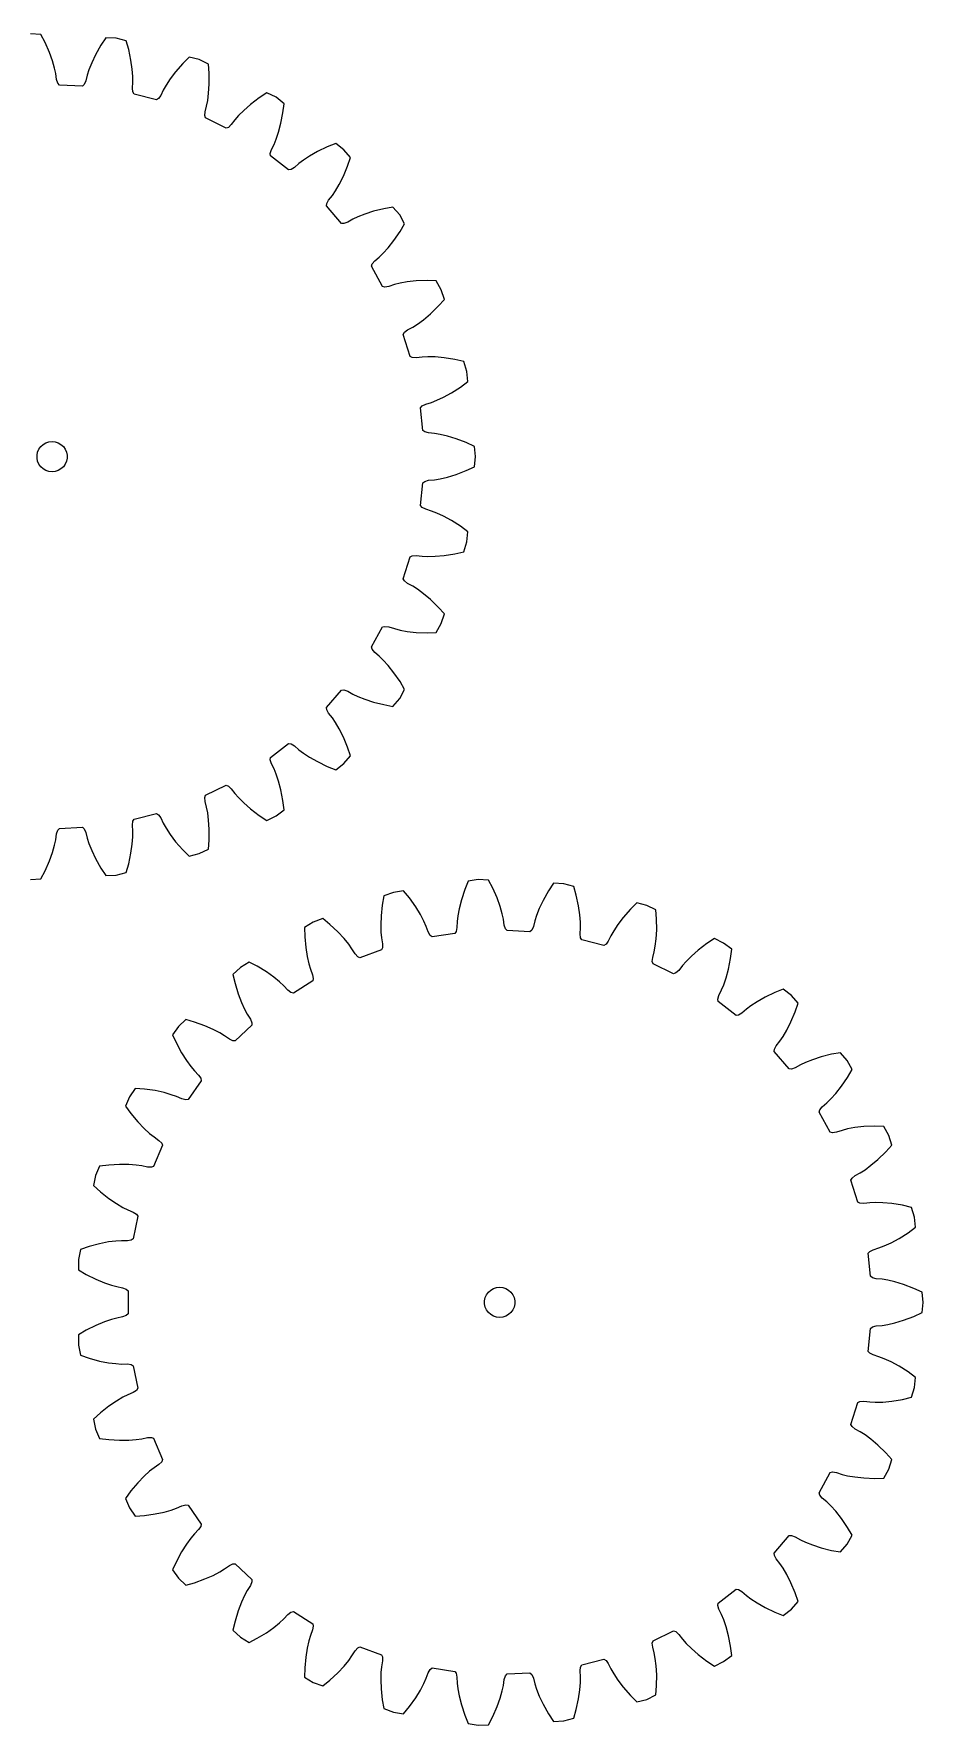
# Model space of a CAD drawing. Extents: x 0 to 173, y 0 to 168.
# Drawn here: x 84.4 to 172.6, y 0 to 167.9 of the extents above; entities that cross this region are included whole.
import ezdxf

# ---------------------------------------------------------------- set-up
doc = ezdxf.new("R2010")
doc.units = 0

msp = doc.modelspace()

# ---------------------------------------------------------------- linework, layer by layer
for p, q in [((85.1, 167.8), (84.08, 167.85)), ((85.52, 167), (85.1, 167.8)), ((85.95, 166.01), (85.52, 167)), ((91.06, 166.71), (90.53, 165.78)), ((91.56, 167.47), (91.06, 166.71)), ((92.57, 167.42), (91.56, 167.47)), ((93.56, 167.17), (92.57, 167.42)), ((93.81, 166.29), (93.56, 167.17)), ((94.03, 165.24), (93.81, 166.29)), ((86.26, 165.16), (85.95, 166.01)), ((86.46, 164.46), (86.26, 165.16)), ((90.14, 164.96), (89.86, 164.28)), ((90.53, 165.78), (90.14, 164.96)), ((94.16, 164.35), (94.03, 165.24)), ((99.18, 164.9), (98.47, 164.09)), ((99.82, 165.55), (99.18, 164.9)), ((100.8, 165.29), (99.82, 165.55)), ((101.72, 164.84), (100.8, 165.29)), ((101.78, 163.94), (101.72, 164.84)), ((86.58, 163.9), (86.46, 164.46)), ((86.66, 163.32), (86.58, 163.9)), ((86.78, 162.95), (86.66, 163.32)), ((86.94, 162.77), (86.78, 162.95)), ((89.39, 162.82), (89.22, 162.66)), ((89.55, 163.18), (89.39, 162.82)), ((89.69, 163.75), (89.55, 163.18)), ((89.86, 164.28), (89.69, 163.75)), ((94.22, 163.62), (94.16, 164.35)), ((94.19, 162.47), (94.22, 163.05)), ((94.22, 163.05), (94.22, 163.62)), ((97.92, 163.37), (97.52, 162.76)), ((98.47, 164.09), (97.92, 163.37)), ((101.74, 161.96), (101.79, 162.86)), ((101.79, 162.86), (101.78, 163.94)), ((89.22, 162.66), (86.94, 162.77)), ((94.23, 162.08), (94.19, 162.47)), ((94.35, 161.87), (94.23, 162.08)), ((96.56, 161.3), (94.35, 161.87)), ((96.76, 161.43), (96.56, 161.3)), ((96.99, 161.74), (96.76, 161.43)), ((97.24, 162.27), (96.99, 161.74)), ((97.52, 162.76), (97.24, 162.27)), ((101.54, 160.68), (101.65, 161.23)), ((101.65, 161.23), (101.74, 161.96)), ((106.76, 161.49), (105.91, 160.84)), ((107.52, 161.99), (106.76, 161.49)), ((108.44, 161.55), (107.52, 161.99)), ((109.24, 160.92), (108.44, 161.55)), ((101.35, 159.73), (101.39, 160.11)), ((101.43, 159.5), (101.35, 159.73)), ((101.39, 160.11), (101.54, 160.68)), ((103.47, 158.49), (101.43, 159.5)), ((104.71, 159.73), (104.34, 159.31)), ((105.23, 160.25), (104.71, 159.73)), ((105.91, 160.84), (105.23, 160.25)), ((108.92, 158.97), (109.12, 160.02)), ((109.12, 160.02), (109.24, 160.92)), ((103.7, 158.57), (103.47, 158.49)), ((103.98, 158.84), (103.7, 158.57)), ((104.34, 159.31), (103.98, 158.84)), ((108.45, 157.4), (108.68, 158.1)), ((108.68, 158.1), (108.92, 158.97)), ((107.85, 155.98), (107.97, 156.36)), ((107.97, 156.36), (108.23, 156.88)), ((108.23, 156.88), (108.45, 157.4)), ((112.54, 156.16), (111.76, 155.72)), ((113.51, 156.63), (112.54, 156.16)), ((114.36, 156.96), (113.51, 156.63)), ((115.16, 156.34), (114.36, 156.96)), ((115.82, 155.57), (115.16, 156.34)), ((107.88, 155.74), (107.85, 155.98)), ((109.68, 154.35), (107.88, 155.74)), ((110.25, 154.59), (109.92, 154.38)), ((110.69, 154.97), (110.25, 154.59)), ((111.14, 155.31), (110.69, 154.97)), ((111.76, 155.72), (111.14, 155.31)), ((115.11, 153.72), (115.53, 154.71)), ((115.53, 154.71), (115.82, 155.57)), ((109.92, 154.38), (109.68, 154.35)), ((114.33, 152.28), (114.71, 152.91)), ((114.71, 152.91), (115.11, 153.72)), ((113.47, 151.01), (113.65, 151.35)), ((113.65, 151.35), (114.02, 151.81)), ((114.02, 151.81), (114.33, 152.28)), ((113.45, 150.77), (113.47, 151.01)), ((114.93, 149.04), (113.45, 150.77)), ((116.05, 149.45), (115.54, 149.16)), ((116.56, 149.69), (116.05, 149.45)), ((117.24, 149.96), (116.56, 149.69)), ((118.1, 150.24), (117.24, 149.96)), ((119.14, 150.5), (118.1, 150.24)), ((120.03, 150.66), (119.14, 150.5)), ((120.7, 149.89), (120.03, 150.66)), ((121.19, 149), (120.7, 149.89)), ((115.17, 149.03), (114.93, 149.04)), ((115.54, 149.16), (115.17, 149.03)), ((120.12, 147.33), (120.73, 148.22)), ((120.73, 148.22), (121.19, 149)), ((118.67, 145.69), (119.07, 146.08)), ((119.07, 146.08), (119.56, 146.62)), ((119.56, 146.62), (120.12, 147.33)), ((117.9, 144.78), (117.97, 145.01)), ((119, 142.79), (117.9, 144.78)), ((117.97, 145.01), (118.22, 145.31)), ((118.22, 145.31), (118.67, 145.69)), ((119.24, 142.72), (119, 142.79)), ((119.62, 142.78), (119.24, 142.72)), ((120.18, 142.96), (119.62, 142.78)), ((120.73, 143.1), (120.18, 142.96)), ((121.45, 143.23), (120.73, 143.1)), ((122.35, 143.33), (121.45, 143.23)), ((123.42, 143.37), (122.35, 143.33)), ((124.33, 143.35), (123.42, 143.37)), ((124.82, 142.46), (124.33, 143.35)), ((124.52, 140.81), (125.13, 141.49)), ((125.13, 141.49), (124.82, 142.46)), ((122.46, 139.05), (123.05, 139.48)), ((123.05, 139.48), (123.74, 140.07)), ((123.74, 140.07), (124.52, 140.81)), ((121.05, 138.01), (121.17, 138.23)), ((121.73, 135.84), (121.05, 138.01)), ((121.17, 138.23), (121.47, 138.47)), ((121.47, 138.47), (121.99, 138.75)), ((121.99, 138.75), (122.46, 139.05)), ((121.95, 135.73), (121.73, 135.84)), ((122.34, 135.71), (121.95, 135.73)), ((122.92, 135.77), (122.34, 135.71)), ((123.48, 135.8), (122.92, 135.77)), ((124.22, 135.78), (123.48, 135.8)), ((125.12, 135.69), (124.22, 135.78)), ((126.18, 135.52), (125.12, 135.69)), ((127.06, 135.32), (126.18, 135.52)), ((127.37, 134.35), (127.06, 135.32)), ((127.47, 133.34), (127.37, 134.35)), ((125.83, 132.22), (126.74, 132.8)), ((126.74, 132.8), (127.47, 133.34)), ((122.78, 130.75), (122.93, 130.94)), ((122.93, 130.94), (123.28, 131.11)), ((123.28, 131.11), (123.84, 131.28)), ((123.84, 131.28), (124.37, 131.48)), ((124.37, 131.48), (125.04, 131.79)), ((125.04, 131.79), (125.83, 132.22)), ((123.01, 128.49), (122.78, 130.75)), ((123.2, 128.34), (123.01, 128.49)), ((123.57, 128.24), (123.2, 128.34)), ((124.16, 128.18), (123.57, 128.24)), ((124.71, 128.09), (124.16, 128.18)), ((125.43, 127.92), (124.71, 128.09)), ((126.29, 127.66), (125.43, 127.92)), ((127.3, 127.28), (126.29, 127.66)), ((84.72, 126.05), (84.78, 126.35)), ((84.72, 125.73), (84.72, 126.05)), ((84.78, 126.35), (84.91, 126.64)), ((84.91, 126.64), (85.1, 126.89)), ((85.1, 126.89), (85.33, 127.1)), ((85.33, 127.1), (85.6, 127.26)), ((85.6, 127.26), (85.9, 127.36)), ((85.9, 127.36), (86.21, 127.39)), ((86.21, 127.39), (86.52, 127.36)), ((86.52, 127.36), (86.82, 127.26)), ((86.82, 127.26), (87.09, 127.1)), ((87.09, 127.1), (87.33, 126.89)), ((87.33, 126.89), (87.51, 126.64)), ((87.51, 126.64), (87.64, 126.35)), ((87.64, 126.35), (87.7, 126.05)), ((87.7, 126.05), (87.7, 125.73)), ((128.12, 126.9), (127.3, 127.28)), ((128.23, 125.89), (128.12, 126.9)), ((84.78, 125.43), (84.72, 125.73)), ((84.91, 125.14), (84.78, 125.43)), ((85.1, 124.89), (84.91, 125.14)), ((85.33, 124.68), (85.1, 124.89)), ((85.6, 124.52), (85.33, 124.68)), ((85.9, 124.42), (85.6, 124.52)), ((86.21, 124.39), (85.9, 124.42)), ((86.52, 124.42), (86.21, 124.39)), ((86.82, 124.52), (86.52, 124.42)), ((87.09, 124.68), (86.82, 124.52)), ((87.33, 124.89), (87.09, 124.68)), ((87.51, 125.14), (87.33, 124.89)), ((87.64, 125.43), (87.51, 125.14)), ((87.7, 125.73), (87.64, 125.43)), ((126.29, 124.12), (127.3, 124.5)), ((127.3, 124.5), (128.12, 124.88)), ((128.12, 124.88), (128.23, 125.89)), ((122.78, 121.03), (123.01, 123.29)), ((123.01, 123.29), (123.2, 123.44)), ((123.2, 123.44), (123.57, 123.54)), ((123.57, 123.54), (124.16, 123.6)), ((124.16, 123.6), (124.71, 123.69)), ((124.71, 123.69), (125.43, 123.85)), ((125.43, 123.85), (126.29, 124.12)), ((122.93, 120.84), (122.78, 121.03)), ((123.28, 120.67), (122.93, 120.84)), ((123.84, 120.49), (123.28, 120.67)), ((124.37, 120.29), (123.84, 120.49)), ((125.04, 119.99), (124.37, 120.29)), ((125.83, 119.56), (125.04, 119.99)), ((126.74, 118.98), (125.83, 119.56)), ((127.47, 118.44), (126.74, 118.98)), ((127.37, 117.43), (127.47, 118.44)), ((121.05, 113.76), (121.73, 115.94)), ((121.73, 115.94), (121.95, 116.05)), ((121.95, 116.05), (122.34, 116.07)), ((122.34, 116.07), (122.92, 116)), ((122.92, 116), (123.48, 115.98)), ((123.48, 115.98), (124.22, 116)), ((124.22, 116), (125.12, 116.08)), ((125.12, 116.08), (126.18, 116.26)), ((126.18, 116.26), (127.06, 116.46)), ((127.06, 116.46), (127.37, 117.43)), ((121.17, 113.55), (121.05, 113.76)), ((121.47, 113.31), (121.17, 113.55)), ((121.99, 113.03), (121.47, 113.31)), ((122.46, 112.73), (121.99, 113.03)), ((123.05, 112.29), (122.46, 112.73)), ((123.74, 111.71), (123.05, 112.29)), ((124.52, 110.96), (123.74, 111.71)), ((125.13, 110.29), (124.52, 110.96)), ((124.33, 108.43), (124.82, 109.32)), ((124.82, 109.32), (125.13, 110.29)), ((117.9, 107), (119, 108.99)), ((119, 108.99), (119.24, 109.05)), ((119.24, 109.05), (119.62, 109)), ((119.62, 109), (120.18, 108.82)), ((120.18, 108.82), (120.73, 108.68)), ((120.73, 108.68), (121.45, 108.55)), ((121.45, 108.55), (122.35, 108.45)), ((122.35, 108.45), (123.42, 108.41)), ((123.42, 108.41), (124.33, 108.43)), ((117.97, 106.77), (117.9, 107)), ((118.22, 106.47), (117.97, 106.77)), ((118.67, 106.09), (118.22, 106.47)), ((119.07, 105.7), (118.67, 106.09)), ((119.56, 105.16), (119.07, 105.7)), ((120.12, 104.44), (119.56, 105.16)), ((120.73, 103.56), (120.12, 104.44)), ((113.45, 101.01), (114.93, 102.73)), ((114.93, 102.73), (115.17, 102.75)), ((115.17, 102.75), (115.54, 102.62)), ((115.54, 102.62), (116.05, 102.33)), ((120.7, 101.89), (121.19, 102.77)), ((121.19, 102.77), (120.73, 103.56)), ((113.47, 100.77), (113.45, 101.01)), ((113.65, 100.42), (113.47, 100.77)), ((116.05, 102.33), (116.56, 102.09)), ((116.56, 102.09), (117.24, 101.81)), ((117.24, 101.81), (118.1, 101.54)), ((118.1, 101.54), (119.14, 101.28)), ((119.14, 101.28), (120.03, 101.11)), ((120.03, 101.11), (120.7, 101.89)), ((114.02, 99.96), (113.65, 100.42)), ((114.33, 99.5), (114.02, 99.96)), ((114.71, 98.87), (114.33, 99.5)), ((107.88, 96.03), (109.68, 97.43)), ((109.68, 97.43), (109.92, 97.39)), ((109.92, 97.39), (110.25, 97.19)), ((115.11, 98.06), (114.71, 98.87)), ((115.53, 97.07), (115.11, 98.06)), ((107.85, 95.79), (107.88, 96.03)), ((107.97, 95.42), (107.85, 95.79)), ((110.25, 97.19), (110.69, 96.81)), ((110.69, 96.81), (111.14, 96.46)), ((111.14, 96.46), (111.76, 96.06)), ((111.76, 96.06), (112.54, 95.62)), ((115.16, 95.44), (115.82, 96.21)), ((115.82, 96.21), (115.53, 97.07)), ((108.23, 94.9), (107.97, 95.42)), ((108.45, 94.38), (108.23, 94.9)), ((108.68, 93.68), (108.45, 94.38)), ((112.54, 95.62), (113.51, 95.15)), ((113.51, 95.15), (114.36, 94.81)), ((114.36, 94.81), (115.16, 95.44)), ((101.43, 92.28), (103.47, 93.28)), ((103.47, 93.28), (103.7, 93.2)), ((103.7, 93.2), (103.98, 92.94)), ((103.98, 92.94), (104.34, 92.47)), ((104.34, 92.47), (104.71, 92.05)), ((108.92, 92.81), (108.68, 93.68)), ((109.12, 91.75), (108.92, 92.81)), ((101.35, 92.05), (101.43, 92.28)), ((101.39, 91.67), (101.35, 92.05)), ((101.54, 91.1), (101.39, 91.67)), ((101.65, 90.55), (101.54, 91.1)), ((104.71, 92.05), (105.23, 91.53)), ((105.23, 91.53), (105.91, 90.93)), ((105.91, 90.93), (106.76, 90.28)), ((108.44, 90.23), (109.24, 90.85)), ((109.24, 90.85), (109.12, 91.75)), ((86.78, 88.82), (86.94, 89)), ((86.94, 89), (89.22, 89.12)), ((89.22, 89.12), (89.39, 88.96)), ((94.19, 89.31), (94.23, 89.7)), ((94.22, 88.73), (94.19, 89.31)), ((94.23, 89.7), (94.35, 89.91)), ((94.35, 89.91), (96.56, 90.48)), ((96.56, 90.48), (96.76, 90.35)), ((96.76, 90.35), (96.99, 90.04)), ((96.99, 90.04), (97.24, 89.51)), ((97.24, 89.51), (97.52, 89.02)), ((97.52, 89.02), (97.92, 88.4)), ((101.74, 89.82), (101.65, 90.55)), ((101.79, 88.92), (101.74, 89.82)), ((106.76, 90.28), (107.52, 89.78)), ((107.52, 89.78), (108.44, 90.23)), ((86.26, 86.62), (86.46, 87.32)), ((86.46, 87.32), (86.58, 87.87)), ((86.58, 87.87), (86.66, 88.45)), ((86.66, 88.45), (86.78, 88.82)), ((89.39, 88.96), (89.55, 88.6)), ((89.55, 88.6), (89.69, 88.03)), ((89.69, 88.03), (89.86, 87.5)), ((89.86, 87.5), (90.14, 86.81)), ((94.03, 86.54), (94.16, 87.43)), ((94.16, 87.43), (94.22, 88.16)), ((94.22, 88.16), (94.22, 88.73)), ((97.92, 88.4), (98.47, 87.68)), ((98.47, 87.68), (99.18, 86.88)), ((101.72, 86.93), (101.78, 87.84)), ((101.78, 87.84), (101.79, 88.92)), ((85.52, 84.78), (85.95, 85.77)), ((85.95, 85.77), (86.26, 86.62)), ((90.14, 86.81), (90.53, 86)), ((90.53, 86), (91.06, 85.06)), ((93.81, 85.48), (94.03, 86.54)), ((99.18, 86.88), (99.82, 86.23)), ((99.82, 86.23), (100.8, 86.49)), ((100.8, 86.49), (101.72, 86.93)), ((84.08, 83.93), (85.1, 83.98)), ((85.1, 83.98), (85.52, 84.78)), ((91.06, 85.06), (91.56, 84.31)), ((91.56, 84.31), (92.57, 84.36)), ((92.57, 84.36), (93.56, 84.61)), ((93.56, 84.61), (93.81, 85.48)), ((128.49, 83.93), (127.49, 83.77)), ((129.51, 83.87), (128.49, 83.93)), ((119.14, 82.29), (118.97, 81.39)), ((120.09, 82.64), (119.14, 82.29)), ((121.09, 82.79), (120.09, 82.64)), ((121.67, 82.09), (121.09, 82.79)), ((127.15, 82.93), (126.82, 81.91)), ((127.49, 83.77), (127.15, 82.93)), ((129.93, 83.07), (129.51, 83.87)), ((130.36, 82.09), (129.93, 83.07)), ((135.47, 82.79), (134.94, 81.85)), ((135.97, 83.55), (135.47, 82.79)), ((136.98, 83.5), (135.97, 83.55)), ((137.97, 83.24), (136.98, 83.5)), ((138.22, 82.37), (137.97, 83.24)), ((138.44, 81.32), (138.22, 82.37)), ((118.97, 81.39), (118.86, 80.32)), ((122.29, 81.21), (121.67, 82.09)), ((122.76, 80.44), (122.29, 81.21)), ((126.6, 81.03), (126.47, 80.31)), ((126.82, 81.91), (126.6, 81.03)), ((130.67, 81.23), (130.36, 82.09)), ((130.87, 80.53), (130.67, 81.23)), ((134.55, 81.04), (134.27, 80.36)), ((134.94, 81.85), (134.55, 81.04)), ((138.57, 80.42), (138.44, 81.32)), ((143.59, 80.98), (142.88, 80.17)), ((144.23, 81.62), (143.59, 80.98)), ((145.21, 81.36), (144.23, 81.62)), ((146.12, 80.92), (145.21, 81.36)), ((146.19, 80.01), (146.12, 80.92)), ((112.12, 79.69), (111.25, 79.15)), ((111.25, 79.15), (111.28, 78.24)), ((113.07, 80.04), (112.12, 79.69)), ((113.77, 79.46), (113.07, 80.04)), ((114.56, 78.73), (113.77, 79.46)), ((118.86, 80.32), (118.82, 79.42)), ((118.82, 79.42), (118.84, 78.69)), ((123.1, 79.79), (122.76, 80.44)), ((123.33, 79.27), (123.1, 79.79)), ((123.53, 78.72), (123.33, 79.27)), ((126.38, 79.16), (126.3, 78.78)), ((126.41, 79.75), (126.38, 79.16)), ((126.47, 80.31), (126.41, 79.75)), ((130.99, 79.98), (130.87, 80.53)), ((131.07, 79.4), (130.99, 79.98)), ((131.19, 79.03), (131.07, 79.4)), ((131.35, 78.85), (131.19, 79.03)), ((133.8, 78.9), (133.62, 78.73)), ((133.96, 79.25), (133.8, 78.9)), ((134.1, 79.82), (133.96, 79.25)), ((134.27, 80.36), (134.1, 79.82)), ((138.63, 79.69), (138.57, 80.42)), ((138.6, 78.54), (138.63, 79.13)), ((138.63, 79.13), (138.63, 79.69)), ((142.33, 79.45), (141.93, 78.84)), ((142.88, 80.17), (142.33, 79.45)), ((146.15, 78.03), (146.2, 78.94)), ((146.2, 78.94), (146.19, 80.01)), ((111.28, 78.24), (111.38, 77.17)), ((115.18, 78.07), (114.56, 78.73)), ((115.64, 77.5), (115.18, 78.07)), ((115.96, 77.04), (115.64, 77.5)), ((118.84, 78.69), (118.89, 78.13)), ((118.89, 78.13), (118.98, 77.55)), ((118.98, 77.55), (118.98, 77.16)), ((123.72, 78.38), (123.53, 78.72)), ((123.91, 78.24), (123.72, 78.38)), ((126.16, 78.58), (123.91, 78.24)), ((126.3, 78.78), (126.16, 78.58)), ((133.62, 78.73), (131.35, 78.85)), ((138.64, 78.15), (138.6, 78.54)), ((138.76, 77.95), (138.64, 78.15)), ((140.96, 77.37), (138.76, 77.95)), ((141.17, 77.5), (140.96, 77.37)), ((141.4, 77.82), (141.17, 77.5)), ((141.65, 78.35), (141.4, 77.82)), ((141.93, 78.84), (141.65, 78.35)), ((145.95, 76.75), (146.06, 77.31)), ((146.06, 77.31), (146.15, 78.03)), ((151.17, 77.57), (150.32, 76.92)), ((151.93, 78.07), (151.17, 77.57)), ((152.84, 77.62), (151.93, 78.07)), ((153.65, 77), (152.84, 77.62)), ((105.76, 75.73), (104.9, 75.19)), ((106.57, 75.31), (105.76, 75.73)), ((111.38, 77.17), (111.52, 76.28)), ((111.52, 76.28), (111.69, 75.56)), ((111.69, 75.56), (111.85, 75.02)), ((116.27, 76.54), (115.96, 77.04)), ((116.53, 76.25), (116.27, 76.54)), ((116.75, 76.15), (116.53, 76.25)), ((118.88, 76.94), (116.75, 76.15)), ((118.98, 77.16), (118.88, 76.94)), ((145.76, 75.8), (145.8, 76.19)), ((145.84, 75.57), (145.76, 75.8)), ((145.8, 76.19), (145.95, 76.75)), ((147.88, 74.57), (145.84, 75.57)), ((149.12, 75.8), (148.75, 75.38)), ((149.64, 76.32), (149.12, 75.8)), ((150.32, 76.92), (149.64, 76.32)), ((153.33, 75.04), (153.53, 76.1)), ((153.53, 76.1), (153.65, 77)), ((104.9, 75.19), (104.16, 74.49)), ((104.16, 74.49), (104.37, 73.6)), ((107.49, 74.75), (106.57, 75.31)), ((108.22, 74.22), (107.49, 74.75)), ((108.79, 73.76), (108.22, 74.22)), ((112.08, 73.86), (110.15, 72.65)), ((111.85, 75.02), (112.06, 74.48)), ((112.06, 74.48), (112.13, 74.09)), ((112.13, 74.09), (112.08, 73.86)), ((148.11, 74.65), (147.88, 74.57)), ((148.39, 74.91), (148.11, 74.65)), ((148.75, 75.38), (148.39, 74.91)), ((152.86, 73.47), (153.09, 74.17)), ((153.09, 74.17), (153.33, 75.04)), ((104.37, 73.6), (104.68, 72.58)), ((104.68, 72.58), (105, 71.73)), ((109.2, 73.37), (108.79, 73.76)), ((109.6, 72.95), (109.2, 73.37)), ((109.91, 72.71), (109.6, 72.95)), ((110.15, 72.65), (109.91, 72.71)), ((152.26, 72.06), (152.38, 72.43)), ((152.38, 72.43), (152.64, 72.96)), ((152.64, 72.96), (152.86, 73.47)), ((156.95, 72.24), (156.16, 71.79)), ((157.92, 72.7), (156.95, 72.24)), ((158.76, 73.04), (157.92, 72.7)), ((159.57, 72.42), (158.76, 73.04)), ((160.23, 71.65), (159.57, 72.42)), ((105, 71.73), (105.31, 71.06)), ((105.31, 71.06), (105.58, 70.57)), ((105.58, 70.57), (105.89, 70.07)), ((152.29, 71.82), (152.26, 72.06)), ((154.09, 70.43), (152.29, 71.82)), ((154.66, 70.66), (154.33, 70.46)), ((155.1, 71.05), (154.66, 70.66)), ((155.55, 71.39), (155.1, 71.05)), ((156.16, 71.79), (155.55, 71.39)), ((159.52, 69.79), (159.94, 70.79)), ((159.94, 70.79), (160.23, 71.65)), ((98.74, 69.33), (98.16, 68.5)), ((99.48, 70.03), (98.74, 69.33)), ((100.35, 69.78), (99.48, 70.03)), ((101.36, 69.42), (100.35, 69.78)), ((102.19, 69.05), (101.36, 69.42)), ((102.84, 68.71), (102.19, 69.05)), ((106.04, 69.47), (104.39, 67.9)), ((105.89, 70.07), (106.04, 69.71)), ((106.04, 69.71), (106.04, 69.47)), ((154.33, 70.46), (154.09, 70.43)), ((158.74, 68.35), (159.12, 68.99)), ((159.12, 68.99), (159.52, 69.79)), ((98.16, 68.5), (98.54, 67.67)), ((98.54, 67.67), (99.05, 66.73)), ((103.32, 68.42), (102.84, 68.71)), ((103.8, 68.08), (103.32, 68.42)), ((104.15, 67.91), (103.8, 68.08)), ((104.39, 67.9), (104.15, 67.91)), ((157.88, 67.09), (158.06, 67.43)), ((158.06, 67.43), (158.43, 67.89)), ((158.43, 67.89), (158.74, 68.35)), ((99.05, 66.73), (99.54, 65.96)), ((99.54, 65.96), (99.97, 65.37)), ((157.86, 66.85), (157.88, 67.09)), ((159.34, 65.12), (157.86, 66.85)), ((160.46, 65.52), (159.95, 65.23)), ((160.96, 65.77), (160.46, 65.52)), ((161.65, 66.04), (160.96, 65.77)), ((162.51, 66.32), (161.65, 66.04)), ((163.55, 66.58), (162.51, 66.32)), ((164.44, 66.74), (163.55, 66.58)), ((165.11, 65.97), (164.44, 66.74)), ((165.6, 65.08), (165.11, 65.97)), ((101.01, 63.96), (99.7, 62.09)), ((99.97, 65.37), (100.33, 64.94)), ((100.33, 64.94), (100.74, 64.52)), ((100.74, 64.52), (100.96, 64.2)), ((100.96, 64.2), (101.01, 63.96)), ((159.58, 65.1), (159.34, 65.12)), ((159.95, 65.23), (159.58, 65.1)), ((164.53, 63.41), (165.14, 64.29)), ((165.14, 64.29), (165.6, 65.08)), ((93.88, 62.35), (93.48, 61.42)), ((94.46, 63.19), (93.88, 62.35)), ((95.37, 63.12), (94.46, 63.19)), ((96.43, 62.97), (95.37, 63.12)), ((97.32, 62.78), (96.43, 62.97)), ((98.02, 62.57), (97.32, 62.78)), ((98.55, 62.38), (98.02, 62.57)), ((99.09, 62.15), (98.55, 62.38)), ((99.47, 62.05), (99.09, 62.15)), ((163.08, 61.76), (163.48, 62.15)), ((163.48, 62.15), (163.97, 62.7)), ((163.97, 62.7), (164.53, 63.41)), ((93.48, 61.42), (94.02, 60.69)), ((94.02, 60.69), (94.71, 59.87)), ((99.7, 62.09), (99.47, 62.05)), ((162.31, 60.85), (162.38, 61.08)), ((163.41, 58.86), (162.31, 60.85)), ((162.38, 61.08), (162.63, 61.38)), ((162.63, 61.38), (163.08, 61.76)), ((94.71, 59.87), (95.34, 59.22)), ((95.34, 59.22), (95.88, 58.72)), ((163.65, 58.8), (163.41, 58.86)), ((164.03, 58.85), (163.65, 58.8)), ((164.59, 59.03), (164.03, 58.85)), ((165.14, 59.17), (164.59, 59.03)), ((165.86, 59.3), (165.14, 59.17)), ((166.76, 59.4), (165.86, 59.3)), ((167.83, 59.44), (166.76, 59.4)), ((168.74, 59.42), (167.83, 59.44)), ((169.23, 58.53), (168.74, 59.42)), ((95.88, 58.72), (96.33, 58.38)), ((97.18, 57.55), (96.28, 55.46)), ((96.33, 58.38), (96.81, 58.04)), ((96.81, 58.04), (97.09, 57.77)), ((97.09, 57.77), (97.18, 57.55)), ((168.93, 56.89), (169.54, 57.56)), ((169.54, 57.56), (169.23, 58.53)), ((90.93, 55.48), (90.53, 54.54)), ((91.83, 55.59), (90.93, 55.48)), ((92.9, 55.65), (91.83, 55.59)), ((93.81, 55.65), (92.9, 55.65)), ((94.54, 55.59), (93.81, 55.65)), ((95.1, 55.51), (94.54, 55.59)), ((95.67, 55.39), (95.1, 55.51)), ((96.28, 55.46), (96.06, 55.37)), ((166.87, 55.12), (167.46, 55.56)), ((167.46, 55.56), (168.15, 56.14)), ((168.15, 56.14), (168.93, 56.89)), ((90.53, 54.54), (90.33, 53.55)), ((96.06, 55.37), (95.67, 55.39)), ((165.46, 54.09), (165.58, 54.3)), ((166.14, 51.92), (165.46, 54.09)), ((165.58, 54.3), (165.88, 54.54)), ((165.88, 54.54), (166.4, 54.82)), ((166.4, 54.82), (166.87, 55.12)), ((90.33, 53.55), (91, 52.94)), ((91, 52.94), (91.84, 52.27)), ((91.84, 52.27), (92.59, 51.76)), ((92.59, 51.76), (93.22, 51.39)), ((93.22, 51.39), (93.73, 51.14)), ((93.73, 51.14), (94.27, 50.91)), ((94.27, 50.91), (94.59, 50.7)), ((94.73, 50.5), (94.27, 48.27)), ((94.59, 50.7), (94.73, 50.5)), ((166.36, 51.81), (166.14, 51.92)), ((166.75, 51.78), (166.36, 51.81)), ((167.33, 51.85), (166.75, 51.78)), ((167.89, 51.87), (167.33, 51.85)), ((168.63, 51.85), (167.89, 51.87)), ((169.53, 51.77), (168.63, 51.85)), ((170.59, 51.6), (169.53, 51.77)), ((171.47, 51.39), (170.59, 51.6)), ((171.78, 50.42), (171.47, 51.39)), ((171.88, 49.41), (171.78, 50.42)), ((170.24, 48.3), (171.15, 48.87)), ((171.15, 48.87), (171.88, 49.41)), ((89.02, 47.21), (88.82, 46.21)), ((89.88, 47.5), (89.02, 47.21)), ((90.92, 47.78), (89.88, 47.5)), ((91.81, 47.96), (90.92, 47.78)), ((92.54, 48.05), (91.81, 47.96)), ((93.1, 48.08), (92.54, 48.05)), ((93.68, 48.08), (93.1, 48.08)), ((94.07, 48.14), (93.68, 48.08)), ((94.27, 48.27), (94.07, 48.14)), ((167.19, 46.83), (167.34, 47.01)), ((167.34, 47.01), (167.69, 47.19)), ((167.69, 47.19), (168.25, 47.36)), ((168.25, 47.36), (168.78, 47.56)), ((168.78, 47.56), (169.45, 47.86)), ((169.45, 47.86), (170.24, 48.3)), ((88.82, 46.21), (88.82, 45.2)), ((167.42, 44.56), (167.19, 46.83)), ((88.82, 45.2), (89.6, 44.74)), ((89.6, 44.74), (90.56, 44.25)), ((90.56, 44.25), (91.4, 43.91)), ((91.4, 43.91), (92.09, 43.67)), ((92.09, 43.67), (92.63, 43.52)), ((167.61, 44.41), (167.42, 44.56)), ((167.98, 44.31), (167.61, 44.41)), ((168.57, 44.25), (167.98, 44.31)), ((169.12, 44.16), (168.57, 44.25)), ((169.84, 44), (169.12, 44.16)), ((170.7, 43.74), (169.84, 44)), ((171.71, 43.35), (170.7, 43.74)), ((92.63, 43.52), (93.21, 43.41)), ((93.21, 43.41), (93.57, 43.27)), ((93.57, 43.27), (93.75, 43.1)), ((93.75, 43.1), (93.75, 40.82)), ((129.13, 42.12), (129.19, 42.43)), ((129.13, 41.81), (129.13, 42.12)), ((129.19, 42.43), (129.32, 42.71)), ((129.32, 42.71), (129.5, 42.97)), ((129.5, 42.97), (129.74, 43.18)), ((129.74, 43.18), (130.01, 43.33)), ((130.01, 43.33), (130.31, 43.43)), ((130.31, 43.43), (130.62, 43.46)), ((130.62, 43.46), (130.93, 43.43)), ((130.93, 43.43), (131.23, 43.33)), ((131.23, 43.33), (131.5, 43.18)), ((131.5, 43.18), (131.73, 42.97)), ((131.73, 42.97), (131.92, 42.71)), ((131.92, 42.71), (132.05, 42.43)), ((132.05, 42.43), (132.11, 42.12)), ((132.11, 42.12), (132.11, 41.81)), ((172.53, 42.97), (171.71, 43.35)), ((172.64, 41.96), (172.53, 42.97)), ((172.53, 40.95), (172.64, 41.96)), ((92.63, 40.4), (92.09, 40.26)), ((93.21, 40.52), (92.63, 40.4)), ((93.57, 40.66), (93.21, 40.52)), ((93.75, 40.82), (93.57, 40.66)), ((129.19, 41.5), (129.13, 41.81)), ((129.32, 41.21), (129.19, 41.5)), ((129.5, 40.96), (129.32, 41.21)), ((129.74, 40.75), (129.5, 40.96)), ((130.01, 40.59), (129.74, 40.75)), ((130.31, 40.5), (130.01, 40.59)), ((130.62, 40.46), (130.31, 40.5)), ((130.93, 40.5), (130.62, 40.46)), ((131.23, 40.59), (130.93, 40.5)), ((131.5, 40.75), (131.23, 40.59)), ((131.73, 40.96), (131.5, 40.75)), ((131.92, 41.21), (131.73, 40.96)), ((132.05, 41.5), (131.92, 41.21)), ((132.11, 41.81), (132.05, 41.5)), ((170.7, 40.19), (171.71, 40.57)), ((171.71, 40.57), (172.53, 40.95)), ((89.6, 39.19), (88.82, 38.73)), ((88.82, 38.73), (88.82, 37.71)), ((90.56, 39.67), (89.6, 39.19)), ((91.4, 40.02), (90.56, 39.67)), ((92.09, 40.26), (91.4, 40.02)), ((167.19, 37.1), (167.42, 39.37)), ((167.42, 39.37), (167.61, 39.52)), ((167.61, 39.52), (167.98, 39.62)), ((167.98, 39.62), (168.57, 39.67)), ((168.57, 39.67), (169.12, 39.76)), ((169.12, 39.76), (169.84, 39.93)), ((169.84, 39.93), (170.7, 40.19)), ((88.82, 37.71), (89.02, 36.72)), ((167.34, 36.91), (167.19, 37.1)), ((89.02, 36.72), (89.88, 36.42)), ((89.88, 36.42), (90.92, 36.14)), ((90.92, 36.14), (91.81, 35.97)), ((91.81, 35.97), (92.54, 35.88)), ((92.54, 35.88), (93.1, 35.84)), ((93.1, 35.84), (93.68, 35.85)), ((93.68, 35.85), (94.07, 35.79)), ((94.07, 35.79), (94.27, 35.66)), ((94.27, 35.66), (94.73, 33.43)), ((167.69, 36.74), (167.34, 36.91)), ((168.25, 36.57), (167.69, 36.74)), ((168.78, 36.37), (168.25, 36.57)), ((169.45, 36.06), (168.78, 36.37)), ((170.24, 35.63), (169.45, 36.06)), ((171.15, 35.05), (170.24, 35.63)), ((171.88, 34.52), (171.15, 35.05)), ((171.78, 33.51), (171.88, 34.52)), ((92.59, 32.16), (91.84, 31.65)), ((93.22, 32.54), (92.59, 32.16)), ((93.73, 32.79), (93.22, 32.54)), ((94.27, 33.02), (93.73, 32.79)), ((94.59, 33.23), (94.27, 33.02)), ((94.73, 33.43), (94.59, 33.23)), ((165.46, 29.84), (166.14, 32.01)), ((166.14, 32.01), (166.36, 32.12)), ((166.36, 32.12), (166.75, 32.14)), ((166.75, 32.14), (167.33, 32.08)), ((167.33, 32.08), (167.89, 32.06)), ((167.89, 32.06), (168.63, 32.07)), ((168.63, 32.07), (169.53, 32.16)), ((169.53, 32.16), (170.59, 32.33)), ((170.59, 32.33), (171.47, 32.54)), ((171.47, 32.54), (171.78, 33.51)), ((91, 30.99), (90.33, 30.38)), ((90.33, 30.38), (90.53, 29.38)), ((91.84, 31.65), (91, 30.99)), ((90.53, 29.38), (90.93, 28.45)), ((95.1, 28.42), (95.67, 28.54)), ((95.67, 28.54), (96.06, 28.55)), ((96.06, 28.55), (96.28, 28.47)), ((165.58, 29.63), (165.46, 29.84)), ((165.88, 29.38), (165.58, 29.63)), ((166.4, 29.1), (165.88, 29.38)), ((166.87, 28.8), (166.4, 29.1)), ((167.46, 28.37), (166.87, 28.8)), ((90.93, 28.45), (91.83, 28.34)), ((91.83, 28.34), (92.9, 28.27)), ((92.9, 28.27), (93.81, 28.28)), ((93.81, 28.28), (94.54, 28.34)), ((94.54, 28.34), (95.1, 28.42)), ((96.28, 28.47), (97.18, 26.38)), ((168.15, 27.78), (167.46, 28.37)), ((168.93, 27.04), (168.15, 27.78)), ((169.54, 26.36), (168.93, 27.04)), ((95.88, 25.2), (95.34, 24.71)), ((96.33, 25.55), (95.88, 25.2)), ((96.81, 25.88), (96.33, 25.55)), ((97.09, 26.15), (96.81, 25.88)), ((97.18, 26.38), (97.09, 26.15)), ((168.74, 24.5), (169.23, 25.39)), ((169.23, 25.39), (169.54, 26.36)), ((94.71, 24.06), (94.02, 23.24)), ((95.34, 24.71), (94.71, 24.06)), ((162.31, 23.07), (163.41, 25.06)), ((163.41, 25.06), (163.65, 25.13)), ((163.65, 25.13), (164.03, 25.07)), ((164.03, 25.07), (164.59, 24.89)), ((164.59, 24.89), (165.14, 24.76)), ((165.14, 24.76), (165.86, 24.63)), ((165.86, 24.63), (166.76, 24.53)), ((166.76, 24.53), (167.83, 24.48)), ((167.83, 24.48), (168.74, 24.5)), ((94.02, 23.24), (93.48, 22.51)), ((93.48, 22.51), (93.88, 21.57)), ((99.09, 21.78), (99.47, 21.87)), ((99.47, 21.87), (99.7, 21.83)), ((99.7, 21.83), (101.01, 19.96)), ((162.38, 22.84), (162.31, 23.07)), ((162.63, 22.54), (162.38, 22.84)), ((163.08, 22.17), (162.63, 22.54)), ((163.48, 21.77), (163.08, 22.17)), ((93.88, 21.57), (94.46, 20.74)), ((94.46, 20.74), (95.37, 20.81)), ((95.37, 20.81), (96.43, 20.96)), ((96.43, 20.96), (97.32, 21.15)), ((97.32, 21.15), (98.02, 21.35)), ((98.02, 21.35), (98.55, 21.54)), ((98.55, 21.54), (99.09, 21.78)), ((163.97, 21.23), (163.48, 21.77)), ((164.53, 20.52), (163.97, 21.23)), ((165.14, 19.63), (164.53, 20.52)), ((99.97, 18.55), (99.54, 17.96)), ((100.33, 18.98), (99.97, 18.55)), ((100.74, 19.41), (100.33, 18.98)), ((100.96, 19.73), (100.74, 19.41)), ((101.01, 19.96), (100.96, 19.73)), ((157.86, 17.08), (159.34, 18.81)), ((159.34, 18.81), (159.58, 18.82)), ((159.58, 18.82), (159.95, 18.69)), ((159.95, 18.69), (160.46, 18.4)), ((165.11, 17.96), (165.6, 18.85)), ((165.6, 18.85), (165.14, 19.63)), ((99.05, 17.2), (98.54, 16.25)), ((99.54, 17.96), (99.05, 17.2)), ((157.88, 16.84), (157.86, 17.08)), ((158.06, 16.5), (157.88, 16.84)), ((160.46, 18.4), (160.96, 18.16)), ((160.96, 18.16), (161.65, 17.89)), ((161.65, 17.89), (162.51, 17.61)), ((162.51, 17.61), (163.55, 17.35)), ((163.55, 17.35), (164.44, 17.19)), ((164.44, 17.19), (165.11, 17.96)), ((98.54, 16.25), (98.16, 15.43)), ((98.16, 15.43), (98.74, 14.59)), ((102.19, 14.87), (102.84, 15.21)), ((102.84, 15.21), (103.32, 15.51)), ((103.32, 15.51), (103.8, 15.84)), ((103.8, 15.84), (104.15, 16.01)), ((104.15, 16.01), (104.39, 16.02)), ((104.39, 16.02), (106.04, 14.45)), ((158.43, 16.04), (158.06, 16.5)), ((158.74, 15.57), (158.43, 16.04)), ((159.12, 14.94), (158.74, 15.57)), ((98.74, 14.59), (99.48, 13.89)), ((99.48, 13.89), (100.35, 14.14)), ((100.35, 14.14), (101.36, 14.51)), ((101.36, 14.51), (102.19, 14.87)), ((105.89, 13.85), (105.58, 13.36)), ((106.04, 14.21), (105.89, 13.85)), ((106.04, 14.45), (106.04, 14.21)), ((152.29, 12.11), (154.09, 13.5)), ((154.09, 13.5), (154.33, 13.47)), ((154.33, 13.47), (154.66, 13.27)), ((159.52, 14.13), (159.12, 14.94)), ((159.94, 13.14), (159.52, 14.13)), ((105, 12.2), (104.68, 11.35)), ((105.31, 12.86), (105, 12.2)), ((105.58, 13.36), (105.31, 12.86)), ((152.26, 11.87), (152.29, 12.11)), ((152.38, 11.5), (152.26, 11.87)), ((154.66, 13.27), (155.1, 12.88)), ((155.1, 12.88), (155.55, 12.54)), ((155.55, 12.54), (156.16, 12.13)), ((156.16, 12.13), (156.95, 11.69)), ((159.57, 11.51), (160.23, 12.28)), ((160.23, 12.28), (159.94, 13.14)), ((104.37, 10.32), (104.16, 9.44)), ((104.68, 11.35), (104.37, 10.32)), ((108.22, 9.7), (108.79, 10.17)), ((108.79, 10.17), (109.2, 10.55)), ((109.2, 10.55), (109.6, 10.98)), ((109.6, 10.98), (109.91, 11.21)), ((109.91, 11.21), (110.15, 11.27)), ((110.15, 11.27), (112.08, 10.07)), ((152.64, 10.97), (152.38, 11.5)), ((152.86, 10.45), (152.64, 10.97)), ((153.09, 9.76), (152.86, 10.45)), ((156.95, 11.69), (157.92, 11.22)), ((157.92, 11.22), (158.76, 10.89)), ((158.76, 10.89), (159.57, 11.51)), ((104.16, 9.44), (104.9, 8.74)), ((104.9, 8.74), (105.76, 8.2)), ((105.76, 8.2), (106.57, 8.62)), ((106.57, 8.62), (107.49, 9.18)), ((107.49, 9.18), (108.22, 9.7)), ((111.85, 8.9), (111.69, 8.36)), ((112.06, 9.45), (111.85, 8.9)), ((112.13, 9.83), (112.06, 9.45)), ((112.08, 10.07), (112.13, 9.83)), ((145.84, 8.36), (147.88, 9.36)), ((147.88, 9.36), (148.11, 9.28)), ((148.11, 9.28), (148.39, 9.01)), ((148.39, 9.01), (148.75, 8.55)), ((148.75, 8.55), (149.12, 8.12)), ((153.33, 8.88), (153.09, 9.76)), ((153.53, 7.83), (153.33, 8.88)), ((111.38, 6.76), (111.28, 5.69)), ((111.52, 7.65), (111.38, 6.76)), ((111.69, 8.36), (111.52, 7.65)), ((115.64, 6.42), (115.96, 6.88)), ((115.96, 6.88), (116.27, 7.38)), ((116.27, 7.38), (116.53, 7.68)), ((116.53, 7.68), (116.75, 7.78)), ((116.75, 7.78), (118.88, 6.99)), ((118.88, 6.99), (118.98, 6.77)), ((118.98, 6.77), (118.98, 6.38)), ((145.76, 8.13), (145.84, 8.36)), ((145.8, 7.74), (145.76, 8.13)), ((145.95, 7.17), (145.8, 7.74)), ((146.06, 6.62), (145.95, 7.17)), ((149.12, 8.12), (149.64, 7.6)), ((149.64, 7.6), (150.32, 7.01)), ((150.32, 7.01), (151.17, 6.36)), ((152.84, 6.31), (153.65, 6.93)), ((153.65, 6.93), (153.53, 7.83)), ((111.28, 5.69), (111.25, 4.78)), ((113.77, 4.46), (114.56, 5.19)), ((114.56, 5.19), (115.18, 5.86)), ((115.18, 5.86), (115.64, 6.42)), ((118.84, 5.24), (118.82, 4.51)), ((118.89, 5.8), (118.84, 5.24)), ((118.98, 6.38), (118.89, 5.8)), ((123.33, 4.65), (123.53, 5.2)), ((123.53, 5.2), (123.72, 5.54)), ((123.72, 5.54), (123.91, 5.69)), ((123.91, 5.69), (126.16, 5.34)), ((126.16, 5.34), (126.3, 5.15)), ((126.3, 5.15), (126.38, 4.77)), ((131.19, 4.9), (131.35, 5.08)), ((131.35, 5.08), (133.62, 5.19)), ((133.62, 5.19), (133.8, 5.03)), ((138.6, 5.39), (138.64, 5.77)), ((138.63, 4.8), (138.6, 5.39)), ((138.64, 5.77), (138.76, 5.98)), ((138.76, 5.98), (140.96, 6.55)), ((140.96, 6.55), (141.17, 6.43)), ((141.17, 6.43), (141.4, 6.11)), ((141.4, 6.11), (141.65, 5.58)), ((141.65, 5.58), (141.93, 5.09)), ((141.93, 5.09), (142.33, 4.48)), ((146.15, 5.89), (146.06, 6.62)), ((146.2, 4.99), (146.15, 5.89)), ((151.17, 6.36), (151.93, 5.86)), ((151.93, 5.86), (152.84, 6.31)), ((111.25, 4.78), (112.12, 4.24)), ((112.12, 4.24), (113.07, 3.89)), ((113.07, 3.89), (113.77, 4.46)), ((118.82, 4.51), (118.86, 3.6)), ((118.86, 3.6), (118.97, 2.53)), ((122.29, 2.71), (122.76, 3.49)), ((122.76, 3.49), (123.1, 4.14)), ((123.1, 4.14), (123.33, 4.65)), ((126.38, 4.77), (126.41, 4.18)), ((126.41, 4.18), (126.47, 3.62)), ((126.47, 3.62), (126.6, 2.9)), ((130.67, 2.69), (130.87, 3.4)), ((130.87, 3.4), (130.99, 3.95)), ((130.99, 3.95), (131.07, 4.53)), ((131.07, 4.53), (131.19, 4.9)), ((133.8, 5.03), (133.96, 4.67)), ((133.96, 4.67), (134.1, 4.1)), ((134.1, 4.1), (134.27, 3.57)), ((134.27, 3.57), (134.55, 2.89)), ((138.44, 2.61), (138.57, 3.5)), ((138.57, 3.5), (138.63, 4.24)), ((138.63, 4.24), (138.63, 4.8)), ((142.33, 4.48), (142.88, 3.76)), ((142.88, 3.76), (143.59, 2.95)), ((146.12, 3.01), (146.19, 3.91)), ((146.19, 3.91), (146.2, 4.99)), ((118.97, 2.53), (119.14, 1.64)), ((121.09, 1.13), (121.67, 1.84)), ((121.67, 1.84), (122.29, 2.71)), ((126.6, 2.9), (126.82, 2.02)), ((126.82, 2.02), (127.15, 1)), ((129.93, 0.86), (130.36, 1.84)), ((130.36, 1.84), (130.67, 2.69)), ((134.55, 2.89), (134.94, 2.07)), ((134.94, 2.07), (135.47, 1.14)), ((138.22, 1.56), (138.44, 2.61)), ((143.59, 2.95), (144.23, 2.31)), ((144.23, 2.31), (145.21, 2.56)), ((145.21, 2.56), (146.12, 3.01)), ((119.14, 1.64), (120.09, 1.29)), ((120.09, 1.29), (121.09, 1.13)), ((127.15, 1), (127.49, 0.15)), ((127.49, 0.15), (128.49, 0)), ((128.49, 0), (129.51, 0.05)), ((129.51, 0.05), (129.93, 0.86)), ((135.47, 1.14), (135.97, 0.38)), ((135.97, 0.38), (136.98, 0.43)), ((136.98, 0.43), (137.97, 0.69)), ((137.97, 0.69), (138.22, 1.56))]:
    msp.add_line(p, q)

doc.saveas('drawing.dxf')
